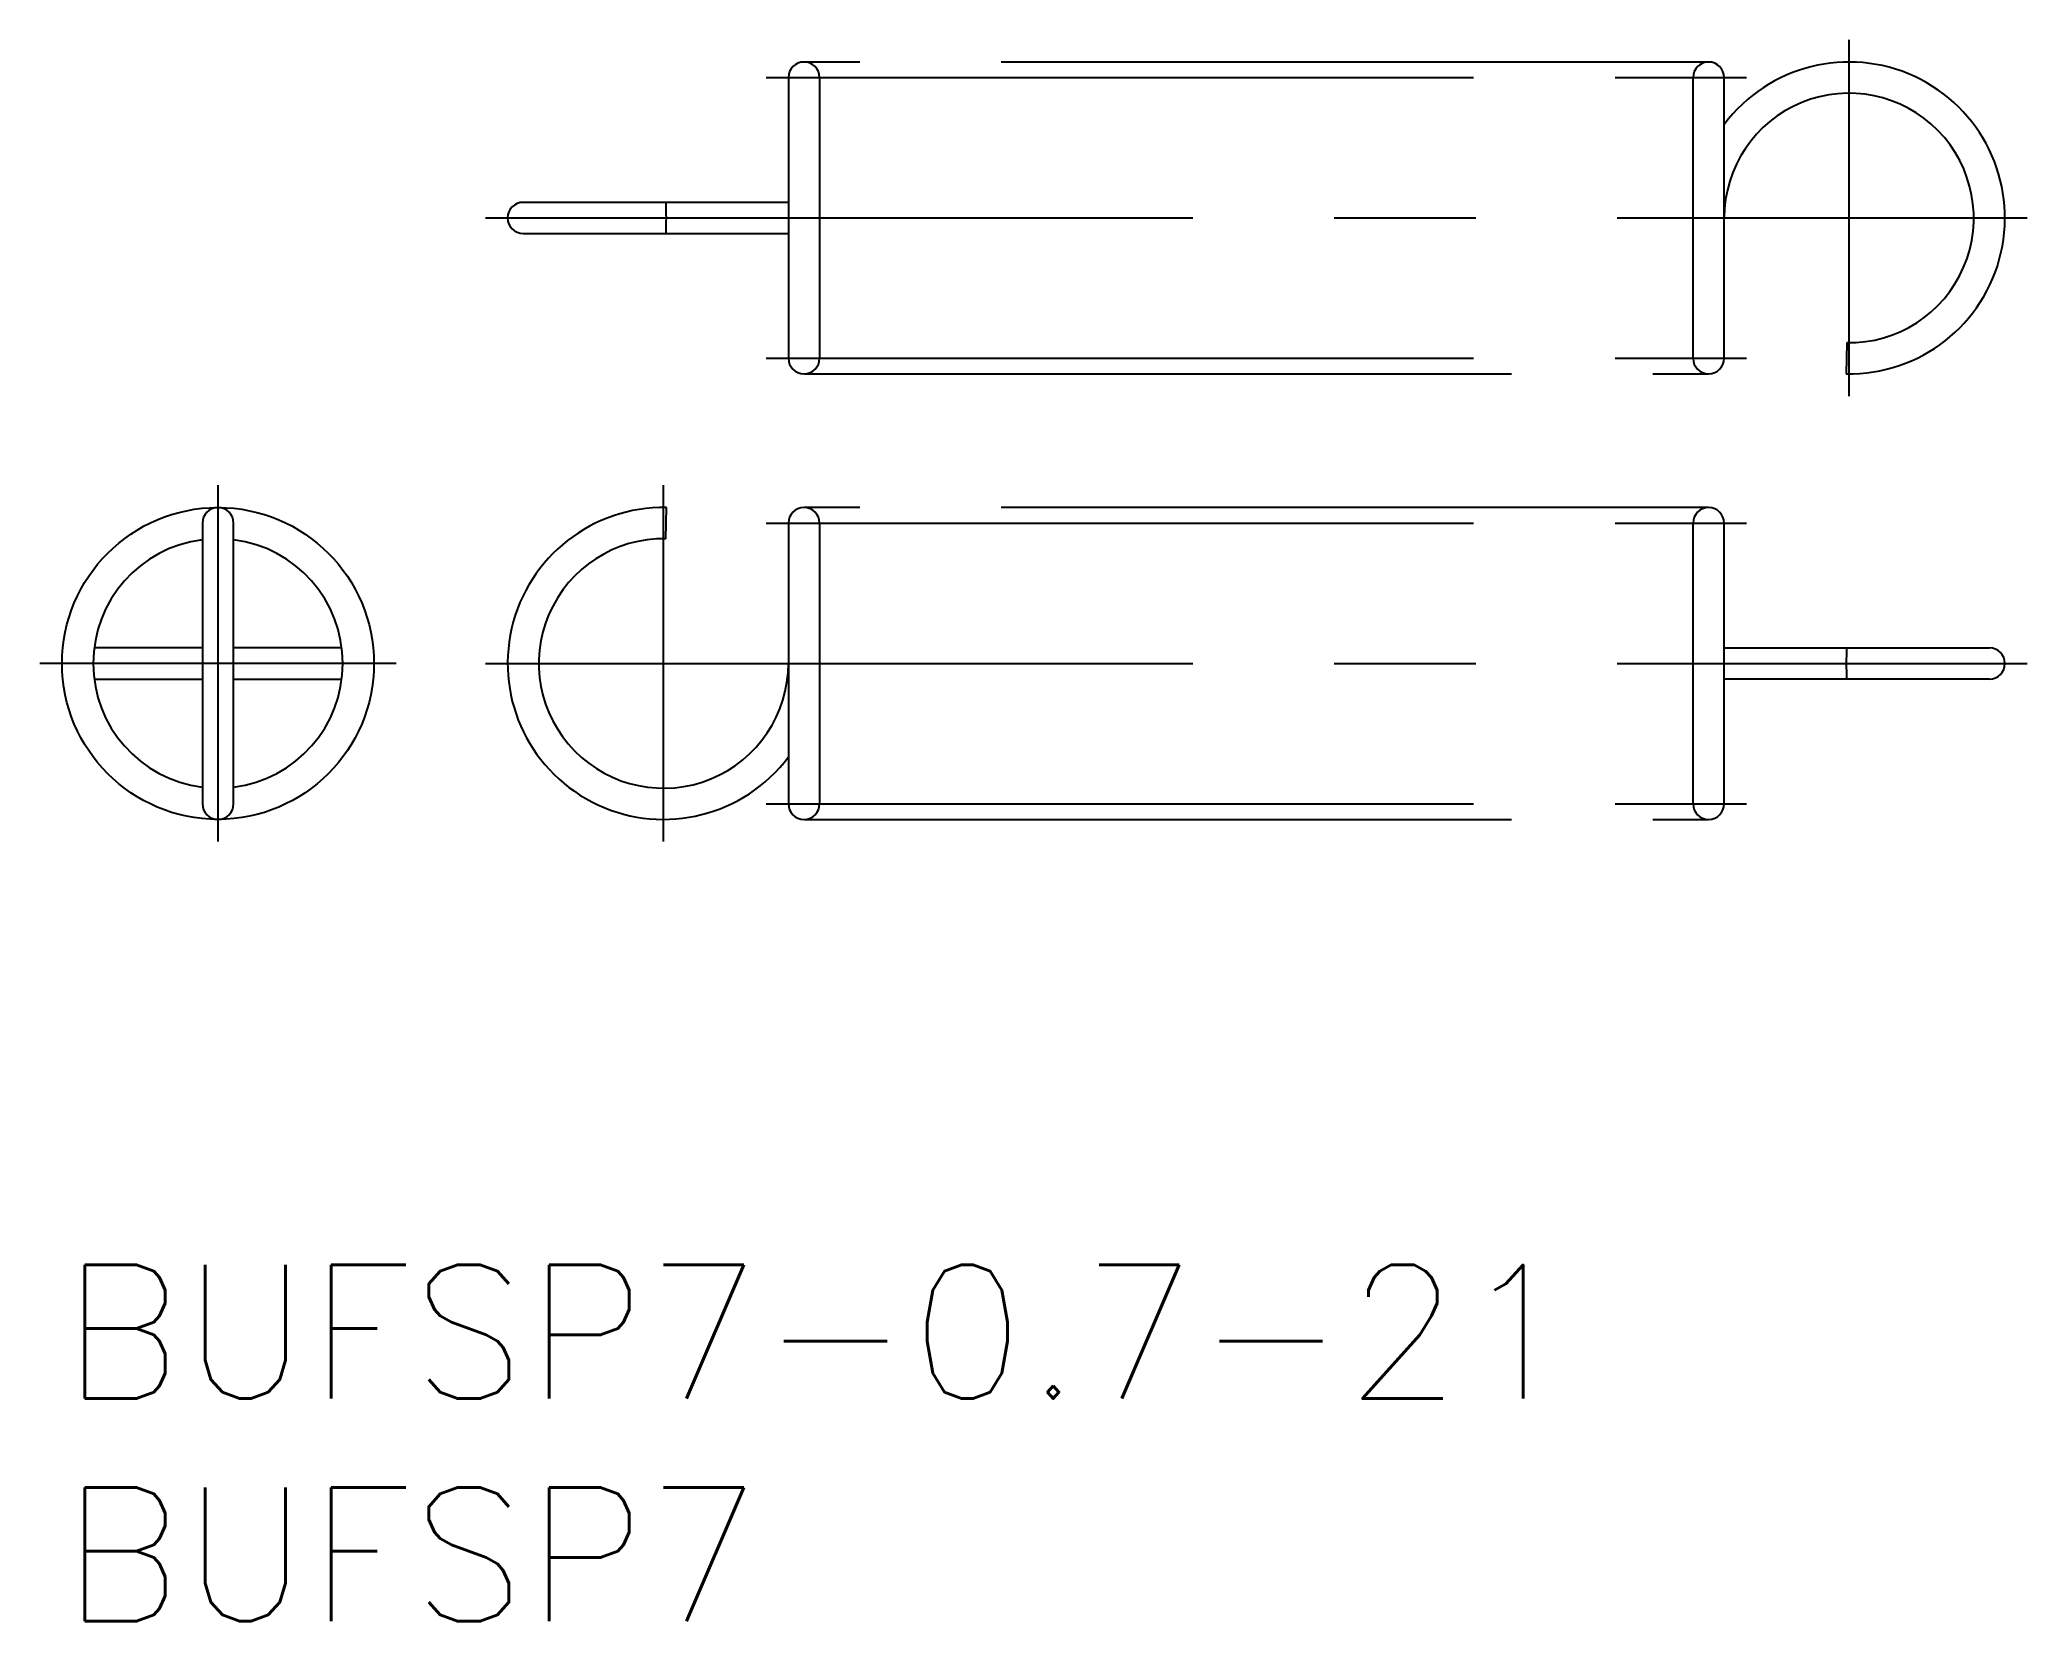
# Model space of a CAD drawing. Extents: x -0.5 to 44.1, y -8 to 27.5.
import ezdxf

# ---------------------------------------------------------------- set-up
doc = ezdxf.new("R2010")
doc.units = 0
doc.header["$LTSCALE"] = 0.5
doc.linetypes.add('CENTER', pattern=[50.8, 31.75, -6.35, 6.35, -6.35])
doc.linetypes.add('PHANTOM', pattern=[63.5, 31.75, -6.35, 6.35, -6.35, 6.35, -6.35])
for name, color, linetype in [('MSM_CENTER', 1, 'CENTER'), ('MSM_CONTINUOUS', 7, 'CONTINUOUS'), ('MSM_IMAGINARY', 6, 'PHANTOM'), ('MSM_PART_NUMBER', 7, 'CONTINUOUS')]:
    doc.layers.add(name, color=color, linetype=linetype)
doc.styles.get("Standard").update_dxf_attribs({"font": 'txt.shx', "height": 0.5, "bigfont": 'bigfont.shx'})

# ---------------------------------------------------------------- blocks, each defined once
blk = doc.blocks.new('*U16')
at = {"layer": 'MSM_PART_NUMBER'}
blk.add_text('BUFSP7-0.7-21', height=3, dxfattribs=at).set_placement((0, -3))
blk = doc.blocks.new('*U17')
at = {"layer": 'MSM_PART_NUMBER'}
blk.add_text('BUFSP7', height=3, dxfattribs=at).set_placement((0, -8))

msp = doc.modelspace()

# ---------------------------------------------------------------- linework, layer by layer
at = {"layer": 'MSM_CENTER'}
for p, q in [((40.1, 27.5), (40.1, 19.5)), ((15.8, 26.65), (37.8, 26.65)), ((9.5, 23.5), (44.1, 23.5)), ((15.8, 20.35), (37.8, 20.35)), ((3.5, 9.5), (3.5, 17.5)), ((13.5, 9.5), (13.5, 17.5)), ((15.8, 16.65), (37.8, 16.65)), ((7.5, 13.5), (-0.5, 13.5)), ((9.5, 13.5), (44.1, 13.5)), ((15.8, 10.35), (37.8, 10.35))]:
    msp.add_line(p, q, dxfattribs=at)
at = {"layer": 'MSM_CONTINUOUS'}
for p, q in [((16.3, 26.65), (16.3, 20.35)), ((17, 26.65), (17, 20.35)), ((36.6, 20.35), (36.6, 26.65)), ((37.3, 20.35), (37.3, 26.65)), ((16.3, 23.85), (10.35, 23.85)), ((10.35, 23.15), (16.3, 23.15)), ((40.051, 20.7), (40.039, 20.001)), ((13.549, 16.3), (13.561, 16.999)), ((3.15, 16.65), (3.15, 10.35)), ((3.85, 10.35), (3.85, 16.65)), ((16.3, 16.65), (16.3, 10.35)), ((17, 16.65), (17, 10.35)), ((36.6, 10.35), (36.6, 16.65)), ((37.3, 10.35), (37.3, 16.65)), ((3.15, 13.85), (0.722, 13.85)), ((6.278, 13.85), (3.85, 13.85)), ((37.3, 13.85), (43.25, 13.85)), ((0.722, 13.15), (3.15, 13.15)), ((3.85, 13.15), (6.278, 13.15)), ((43.25, 13.15), (37.3, 13.15))]:
    msp.add_line(p, q, dxfattribs=at)
msp.add_circle((3.5, 13.5), 3.5, dxfattribs=at)
for centre, radius, start, end in [((16.65, 26.65), 0.35, 0, 180), ((36.95, 26.65), 0.35, 0, 180), ((40.1, 23.5), 3.5, 269, 143.1301), ((40.1, 23.5), 2.8, 269, 180), ((10.35, 23.5), 0.35, 90, 270), ((16.65, 20.35), 0.35, 180, 360), ((36.95, 20.35), 0.35, 180, 360), ((3.5, 16.65), 0.35, 0, 180), ((13.5, 13.5), 3.5, 89, 323.1301), ((16.65, 16.65), 0.35, 0, 180), ((36.95, 16.65), 0.35, 0, 180), ((3.5, 13.5), 2.8, 97.1808, 262.8192), ((3.5, 13.5), 2.8, 277.1808, 82.8192), ((13.5, 13.5), 2.8, 89, 0), ((43.25, 13.5), 0.35, 270, 90), ((3.5, 10.35), 0.35, 180, 0), ((16.65, 10.35), 0.35, 180, 360), ((36.95, 10.35), 0.35, 180, 360)]:
    msp.add_arc(centre, radius, start, end, dxfattribs=at)
at = {"layer": 'MSM_IMAGINARY'}
for p, q in [((36.95, 27), (16.65, 27)), ((16.65, 20), (36.95, 20)), ((36.95, 17), (16.65, 17)), ((16.65, 10), (36.95, 10))]:
    msp.add_line(p, q, dxfattribs=at)
at = {"layer": 'MSM_PART_NUMBER'}
for centre, start, end in [((3.522, 23.5), 358.0012, 1.9971), ((50.078, 13.5), 178.0029, 181.9988)]:
    msp.add_arc(centre, 10.039, start, end, dxfattribs=at)

# ---------------------------------------------------------------- block references
at = {"layer": 'MSM_CONTINUOUS'}
for name in ['*U16', '*U17']:
    msp.add_blockref(name, (0, 0), dxfattribs=at)

doc.saveas('drawing.dxf')
